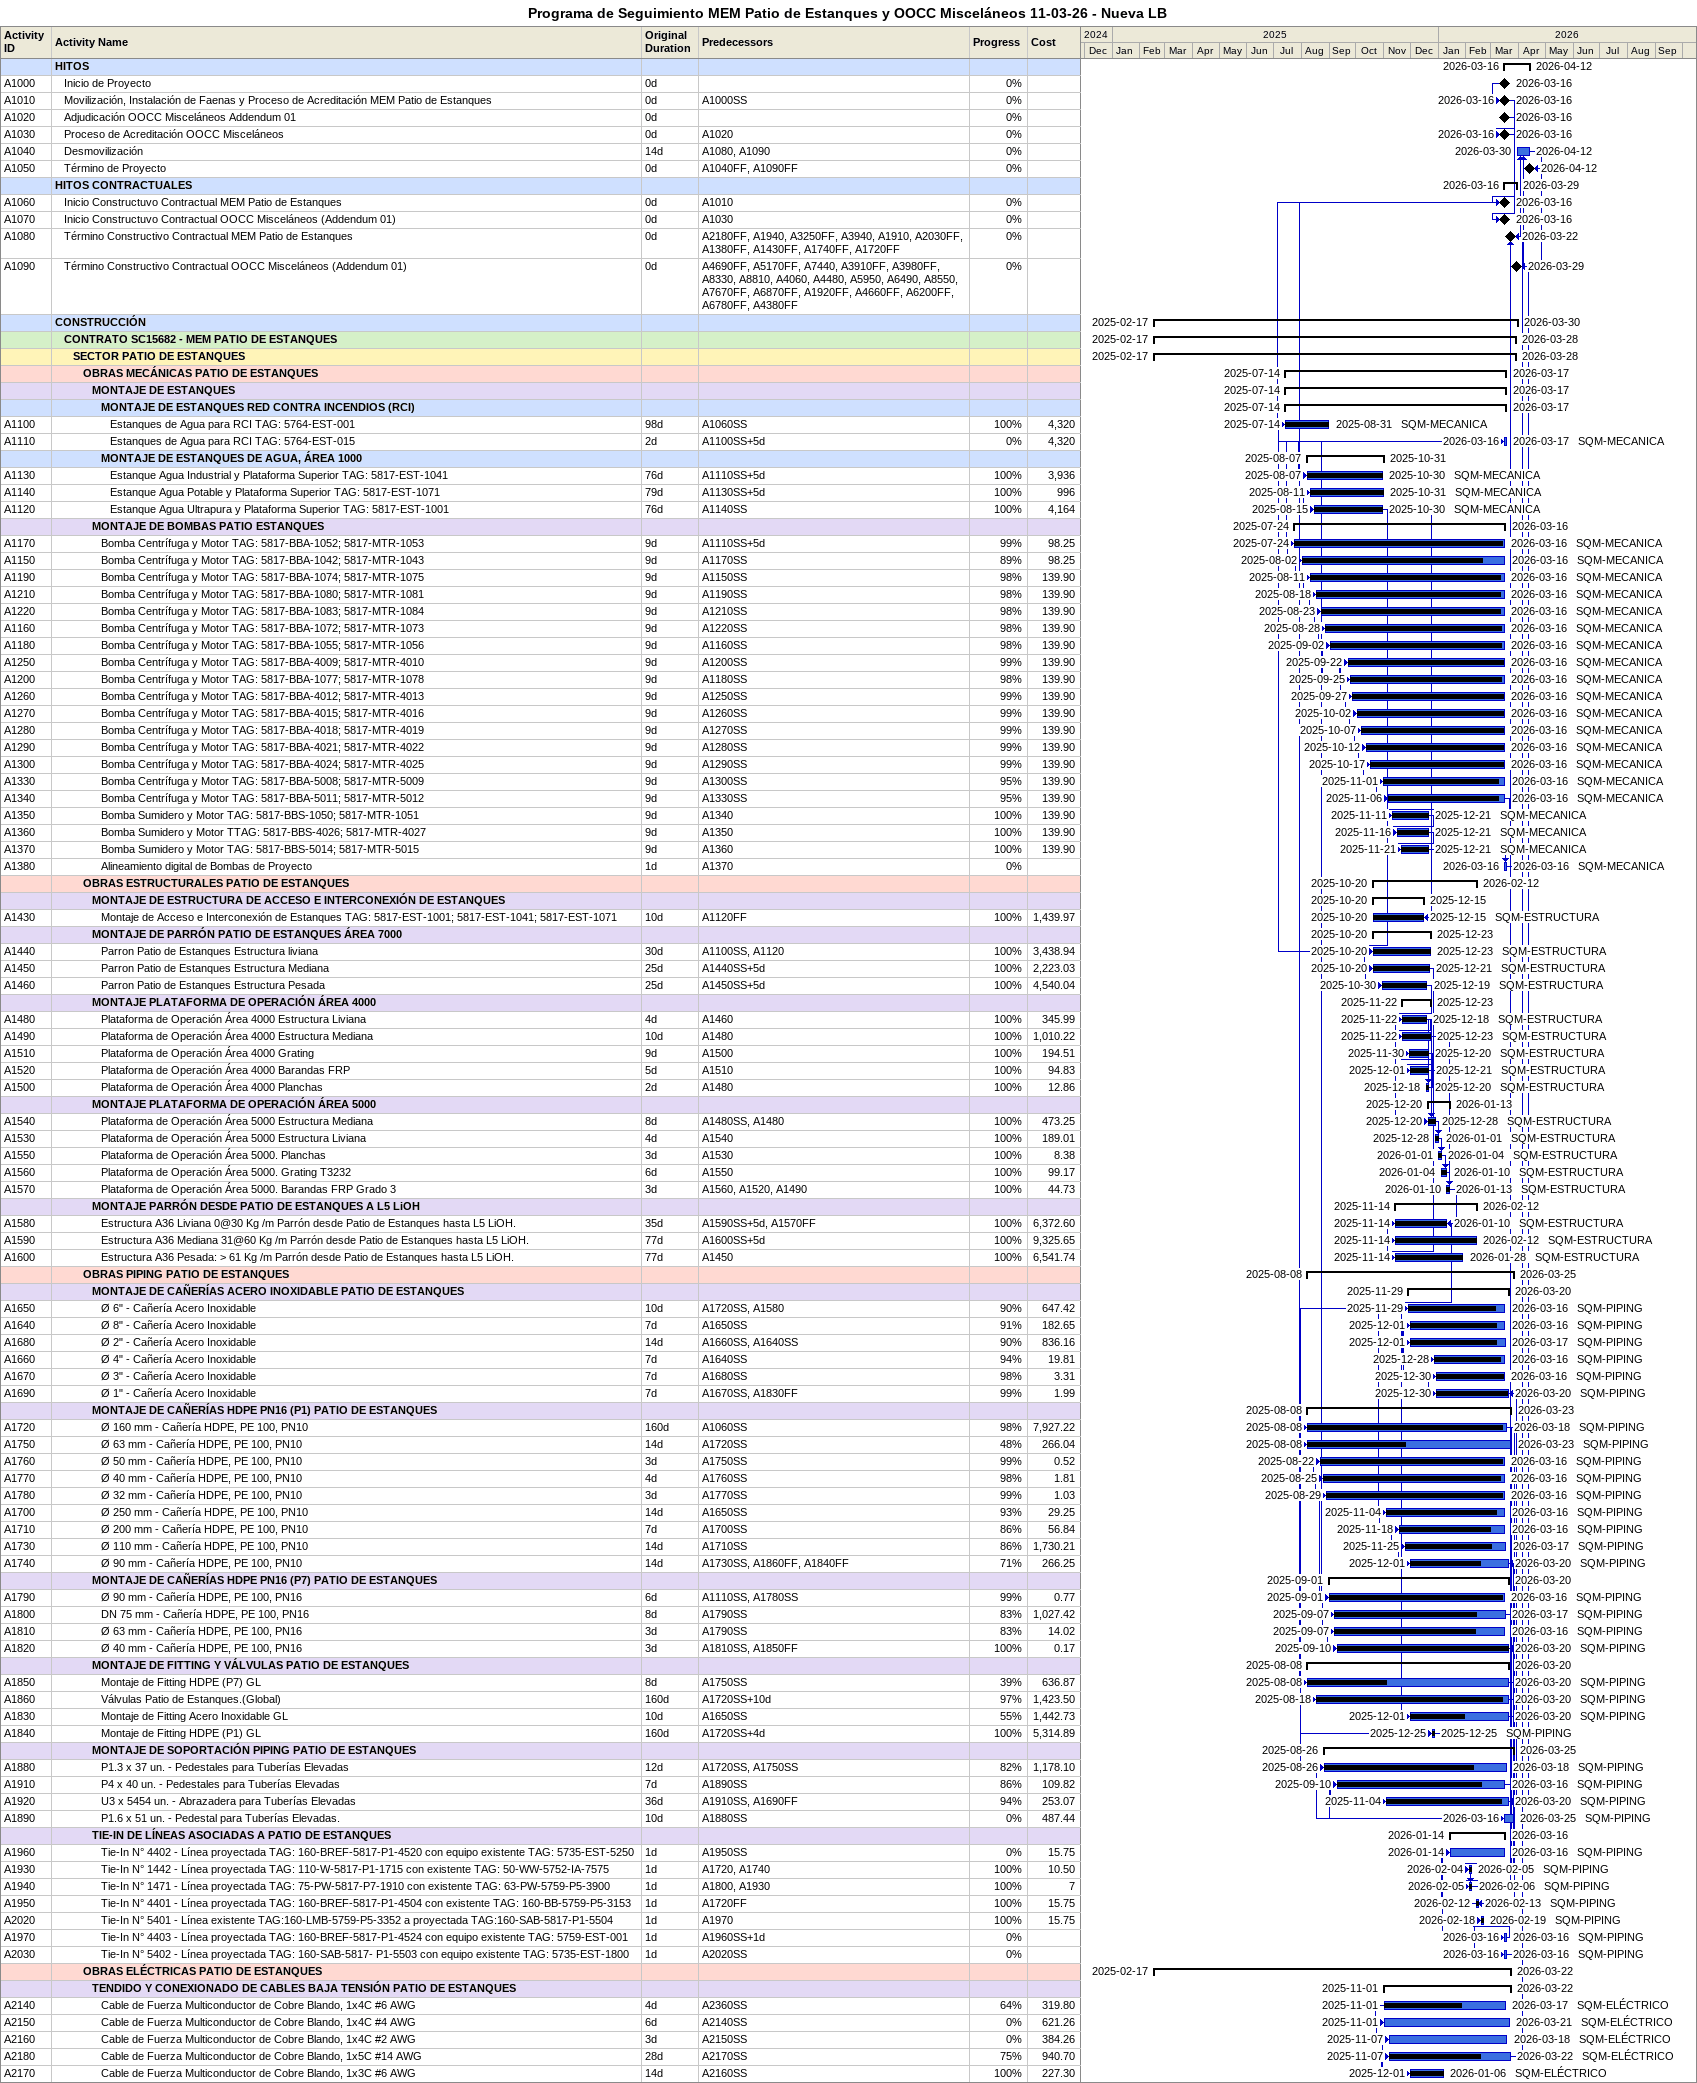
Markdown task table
Programa de Seguimiento MEM Patio de Estanques y OOCC Misceláneos 11-03-26 - Nueva LB

| ID | Level | Task | Original duration | Start | Finish | Predecessors | Resources | % complete | Cost |
|---|---|---|---|---|---|---|---|---|---|
|  | 1 | **HITOS** |  | 2026-03-16 | 2026-04-12 |  |  |  |  |
| A1000 | 2 | Inicio de Proyecto | 0d | 2026-03-16 | 2026-03-16 |  |  | 0 |  |
| A1010 | 2 | Movilización, Instalación de Faenas y Proceso de Acreditación MEM Patio de Estanques | 0d | 2026-03-16 | 2026-03-16 | A1000SS |  | 0 |  |
| A1020 | 2 | Adjudicación OOCC Misceláneos Addendum 01 | 0d | 2026-03-16 | 2026-03-16 |  |  | 0 |  |
| A1030 | 2 | Proceso de Acreditación OOCC Misceláneos | 0d | 2026-03-16 | 2026-03-16 | A1020 |  | 0 |  |
| A1040 | 2 | Desmovilización | 14d | 2026-03-30 | 2026-04-12 | A1080, A1090 |  | 0 |  |
| A1050 | 2 | Término de Proyecto | 0d | 2026-04-12 | 2026-04-12 | A1040FF, A1090FF |  | 0 |  |
|  | 1 | **HITOS CONTRACTUALES** |  | 2026-03-16 | 2026-03-29 |  |  |  |  |
| A1060 | 2 | Inicio Constructuvo Contractual MEM Patio de Estanques | 0d | 2026-03-16 | 2026-03-16 | A1010 |  | 0 |  |
| A1070 | 2 | Inicio Constructuvo Contractual OOCC Misceláneos (Addendum 01) | 0d | 2026-03-16 | 2026-03-16 | A1030 |  | 0 |  |
| A1080 | 2 | Término Constructivo Contractual MEM Patio de Estanques | 0d | 2026-03-22 | 2026-03-22 | A2180FF, A1940, A3250FF, A3940, A1910, A2030FF, A1380FF, A1430FF, A1740FF, A1720FF |  | 0 |  |
| A1090 | 2 | Término Constructivo Contractual OOCC Misceláneos (Addendum 01) | 0d | 2026-03-29 | 2026-03-29 | A4690FF, A5170FF, A7440, A3910FF, A3980FF, A8330, A8810, A4060, A4480, A5950, A6490, A8550, A7670FF, A6870FF, A1920FF, A4660FF, A6200FF, A6780FF, A4380FF |  | 0 |  |
|  | 1 | **CONSTRUCCIÓN** |  | 2025-02-17 | 2026-03-30 |  |  |  |  |
|  | 2 | **CONTRATO SC15682 - MEM PATIO DE ESTANQUES** |  | 2025-02-17 | 2026-03-28 |  |  |  |  |
|  | 3 | **SECTOR PATIO DE ESTANQUES** |  | 2025-02-17 | 2026-03-28 |  |  |  |  |
|  | 4 | **OBRAS MECÁNICAS PATIO DE ESTANQUES** |  | 2025-07-14 | 2026-03-17 |  |  |  |  |
|  | 5 | **MONTAJE DE ESTANQUES** |  | 2025-07-14 | 2026-03-17 |  |  |  |  |
|  | 6 | **MONTAJE DE ESTANQUES RED CONTRA INCENDIOS (RCI)** |  | 2025-07-14 | 2026-03-17 |  |  |  |  |
| A1100 | 7 | Estanques de Agua para RCI TAG: 5764-EST-001 | 98d | 2025-07-14 | 2025-08-31 | A1060SS | SQM-MECANICA | 100 | 4320 |
| A1110 | 7 | Estanques de Agua para RCI TAG: 5764-EST-015 | 2d | 2026-03-16 | 2026-03-17 | A1100SS+5d | SQM-MECANICA | 0 | 4320 |
|  | 6 | **MONTAJE DE ESTANQUES DE AGUA, ÁREA 1000** |  | 2025-08-07 | 2025-10-31 |  |  |  |  |
| A1130 | 7 | Estanque Agua Industrial y Plataforma Superior TAG: 5817-EST-1041 | 76d | 2025-08-07 | 2025-10-30 | A1110SS+5d | SQM-MECANICA | 100 | 3936 |
| A1140 | 7 | Estanque Agua Potable y Plataforma Superior TAG: 5817-EST-1071 | 79d | 2025-08-11 | 2025-10-31 | A1130SS+5d | SQM-MECANICA | 100 | 996 |
| A1120 | 7 | Estanque Agua Ultrapura y Plataforma Superior TAG: 5817-EST-1001 | 76d | 2025-08-15 | 2025-10-30 | A1140SS | SQM-MECANICA | 100 | 4164 |
|  | 5 | **MONTAJE DE BOMBAS PATIO ESTANQUES** |  | 2025-07-24 | 2026-03-16 |  |  |  |  |
| A1170 | 6 | Bomba Centrífuga y Motor TAG: 5817-BBA-1052; 5817-MTR-1053 | 9d | 2025-07-24 | 2026-03-16 | A1110SS+5d | SQM-MECANICA | 99 | 98.25 |
| A1150 | 6 | Bomba Centrífuga y Motor TAG: 5817-BBA-1042; 5817-MTR-1043 | 9d | 2025-08-02 | 2026-03-16 | A1170SS | SQM-MECANICA | 89 | 98.25 |
| A1190 | 6 | Bomba Centrífuga y Motor TAG: 5817-BBA-1074; 5817-MTR-1075 | 9d | 2025-08-11 | 2026-03-16 | A1150SS | SQM-MECANICA | 98 | 139.90 |
| A1210 | 6 | Bomba Centrífuga y Motor TAG: 5817-BBA-1080; 5817-MTR-1081 | 9d | 2025-08-18 | 2026-03-16 | A1190SS | SQM-MECANICA | 98 | 139.90 |
| A1220 | 6 | Bomba Centrífuga y Motor TAG: 5817-BBA-1083; 5817-MTR-1084 | 9d | 2025-08-23 | 2026-03-16 | A1210SS | SQM-MECANICA | 98 | 139.90 |
| A1160 | 6 | Bomba Centrífuga y Motor TAG: 5817-BBA-1072; 5817-MTR-1073 | 9d | 2025-08-28 | 2026-03-16 | A1220SS | SQM-MECANICA | 98 | 139.90 |
| A1180 | 6 | Bomba Centrífuga y Motor TAG: 5817-BBA-1055; 5817-MTR-1056 | 9d | 2025-09-02 | 2026-03-16 | A1160SS | SQM-MECANICA | 98 | 139.90 |
| A1250 | 6 | Bomba Centrífuga y Motor TAG: 5817-BBA-4009; 5817-MTR-4010 | 9d | 2025-09-22 | 2026-03-16 | A1200SS | SQM-MECANICA | 99 | 139.90 |
| A1200 | 6 | Bomba Centrífuga y Motor TAG: 5817-BBA-1077; 5817-MTR-1078 | 9d | 2025-09-25 | 2026-03-16 | A1180SS | SQM-MECANICA | 98 | 139.90 |
| A1260 | 6 | Bomba Centrífuga y Motor TAG: 5817-BBA-4012; 5817-MTR-4013 | 9d | 2025-09-27 | 2026-03-16 | A1250SS | SQM-MECANICA | 99 | 139.90 |
| A1270 | 6 | Bomba Centrífuga y Motor TAG: 5817-BBA-4015; 5817-MTR-4016 | 9d | 2025-10-02 | 2026-03-16 | A1260SS | SQM-MECANICA | 99 | 139.90 |
| A1280 | 6 | Bomba Centrífuga y Motor TAG: 5817-BBA-4018; 5817-MTR-4019 | 9d | 2025-10-07 | 2026-03-16 | A1270SS | SQM-MECANICA | 99 | 139.90 |
| A1290 | 6 | Bomba Centrífuga y Motor TAG: 5817-BBA-4021; 5817-MTR-4022 | 9d | 2025-10-12 | 2026-03-16 | A1280SS | SQM-MECANICA | 99 | 139.90 |
| A1300 | 6 | Bomba Centrífuga y Motor TAG: 5817-BBA-4024; 5817-MTR-4025 | 9d | 2025-10-17 | 2026-03-16 | A1290SS | SQM-MECANICA | 99 | 139.90 |
| A1330 | 6 | Bomba Centrífuga y Motor TAG: 5817-BBA-5008; 5817-MTR-5009 | 9d | 2025-11-01 | 2026-03-16 | A1300SS | SQM-MECANICA | 95 | 139.90 |
| A1340 | 6 | Bomba Centrífuga y Motor TAG: 5817-BBA-5011; 5817-MTR-5012 | 9d | 2025-11-06 | 2026-03-16 | A1330SS | SQM-MECANICA | 95 | 139.90 |
| A1350 | 6 | Bomba Sumidero y Motor TAG: 5817-BBS-1050; 5817-MTR-1051 | 9d | 2025-11-11 | 2025-12-21 | A1340 | SQM-MECANICA | 100 | 139.90 |
| A1360 | 6 | Bomba Sumidero y Motor TTAG: 5817-BBS-4026; 5817-MTR-4027 | 9d | 2025-11-16 | 2025-12-21 | A1350 | SQM-MECANICA | 100 | 139.90 |
| A1370 | 6 | Bomba Sumidero y Motor TAG: 5817-BBS-5014; 5817-MTR-5015 | 9d | 2025-11-21 | 2025-12-21 | A1360 | SQM-MECANICA | 100 | 139.90 |
| A1380 | 6 | Alineamiento digital de Bombas de Proyecto | 1d | 2026-03-16 | 2026-03-16 | A1370 | SQM-MECANICA | 0 |  |
|  | 4 | **OBRAS ESTRUCTURALES PATIO DE ESTANQUES** |  | 2025-10-20 | 2026-02-12 |  |  |  |  |
|  | 5 | **MONTAJE DE ESTRUCTURA DE ACCESO E INTERCONEXIÓN DE ESTANQUES** |  | 2025-10-20 | 2025-12-15 |  |  |  |  |
| A1430 | 6 | Montaje de Acceso e Interconexión de Estanques TAG: 5817-EST-1001; 5817-EST-1041; 5817-EST-1071 | 10d | 2025-10-20 | 2025-12-15 | A1120FF | SQM-ESTRUCTURA | 100 | 1439.97 |
|  | 5 | **MONTAJE DE PARRÓN PATIO DE ESTANQUES ÁREA 7000** |  | 2025-10-20 | 2025-12-23 |  |  |  |  |
| A1440 | 6 | Parron Patio de Estanques Estructura liviana | 30d | 2025-10-20 | 2025-12-23 | A1100SS, A1120 | SQM-ESTRUCTURA | 100 | 3438.94 |
| A1450 | 6 | Parron Patio de Estanques Estructura Mediana | 25d | 2025-10-20 | 2025-12-21 | A1440SS+5d | SQM-ESTRUCTURA | 100 | 2223.03 |
| A1460 | 6 | Parron Patio de Estanques Estructura Pesada | 25d | 2025-10-30 | 2025-12-19 | A1450SS+5d | SQM-ESTRUCTURA | 100 | 4540.04 |
|  | 5 | **MONTAJE PLATAFORMA DE OPERACIÓN ÁREA 4000** |  | 2025-11-22 | 2025-12-23 |  |  |  |  |
| A1480 | 6 | Plataforma de Operación Área 4000 Estructura Liviana | 4d | 2025-11-22 | 2025-12-18 | A1460 | SQM-ESTRUCTURA | 100 | 345.99 |
| A1490 | 6 | Plataforma de Operación Área 4000 Estructura Mediana | 10d | 2025-11-22 | 2025-12-23 | A1480 | SQM-ESTRUCTURA | 100 | 1010.22 |
| A1510 | 6 | Plataforma de Operación Área 4000 Grating | 9d | 2025-11-30 | 2025-12-20 | A1500 | SQM-ESTRUCTURA | 100 | 194.51 |
| A1520 | 6 | Plataforma de Operación Área 4000 Barandas FRP | 5d | 2025-12-01 | 2025-12-21 | A1510 | SQM-ESTRUCTURA | 100 | 94.83 |
| A1500 | 6 | Plataforma de Operación Área 4000 Planchas | 2d | 2025-12-18 | 2025-12-20 | A1480 | SQM-ESTRUCTURA | 100 | 12.86 |
|  | 5 | **MONTAJE PLATAFORMA DE OPERACIÓN ÁREA 5000** |  | 2025-12-20 | 2026-01-13 |  |  |  |  |
| A1540 | 6 | Plataforma de Operación Área 5000 Estructura Mediana | 8d | 2025-12-20 | 2025-12-28 | A1480SS, A1480 | SQM-ESTRUCTURA | 100 | 473.25 |
| A1530 | 6 | Plataforma de Operación Área 5000 Estructura Liviana | 4d | 2025-12-28 | 2026-01-01 | A1540 | SQM-ESTRUCTURA | 100 | 189.01 |
| A1550 | 6 | Plataforma de Operación Área 5000. Planchas | 3d | 2026-01-01 | 2026-01-04 | A1530 | SQM-ESTRUCTURA | 100 | 8.38 |
| A1560 | 6 | Plataforma de Operación Área 5000. Grating T3232 | 6d | 2026-01-04 | 2026-01-10 | A1550 | SQM-ESTRUCTURA | 100 | 99.17 |
| A1570 | 6 | Plataforma de Operación Área 5000. Barandas FRP Grado 3 | 3d | 2026-01-10 | 2026-01-13 | A1560, A1520, A1490 | SQM-ESTRUCTURA | 100 | 44.73 |
|  | 5 | **MONTAJE PARRÓN DESDE PATIO DE ESTANQUES A L5 LiOH** |  | 2025-11-14 | 2026-02-12 |  |  |  |  |
| A1580 | 6 | Estructura A36 Liviana 0@30 Kg /m Parrón desde Patio de Estanques hasta L5 LiOH. | 35d | 2025-11-14 | 2026-01-10 | A1590SS+5d, A1570FF | SQM-ESTRUCTURA | 100 | 6372.60 |
| A1590 | 6 | Estructura A36 Mediana 31@60 Kg /m Parrón desde Patio de Estanques hasta L5 LiOH. | 77d | 2025-11-14 | 2026-02-12 | A1600SS+5d | SQM-ESTRUCTURA | 100 | 9325.65 |
| A1600 | 6 | Estructura A36 Pesada: > 61 Kg /m Parrón desde Patio de Estanques hasta L5 LiOH. | 77d | 2025-11-14 | 2026-01-28 | A1450 | SQM-ESTRUCTURA | 100 | 6541.74 |
|  | 4 | **OBRAS PIPING PATIO DE ESTANQUES** |  | 2025-08-08 | 2026-03-25 |  |  |  |  |
|  | 5 | **MONTAJE DE CAÑERÍAS ACERO INOXIDABLE PATIO DE ESTANQUES** |  | 2025-11-29 | 2026-03-20 |  |  |  |  |
| A1650 | 6 | Ø 6" - Cañería Acero Inoxidable | 10d | 2025-11-29 | 2026-03-16 | A1720SS, A1580 | SQM-PIPING | 90 | 647.42 |
| A1640 | 6 | Ø 8" - Cañería Acero Inoxidable | 7d | 2025-12-01 | 2026-03-16 | A1650SS | SQM-PIPING | 91 | 182.65 |
| A1680 | 6 | Ø 2" - Cañería Acero Inoxidable | 14d | 2025-12-01 | 2026-03-17 | A1660SS, A1640SS | SQM-PIPING | 90 | 836.16 |
| A1660 | 6 | Ø 4" - Cañería Acero Inoxidable | 7d | 2025-12-28 | 2026-03-16 | A1640SS | SQM-PIPING | 94 | 19.81 |
| A1670 | 6 | Ø 3" - Cañería Acero Inoxidable | 7d | 2025-12-30 | 2026-03-16 | A1680SS | SQM-PIPING | 98 | 3.31 |
| A1690 | 6 | Ø 1" - Cañería Acero Inoxidable | 7d | 2025-12-30 | 2026-03-20 | A1670SS, A1830FF | SQM-PIPING | 99 | 1.99 |
|  | 5 | **MONTAJE DE CAÑERÍAS HDPE PN16 (P1) PATIO DE ESTANQUES** |  | 2025-08-08 | 2026-03-23 |  |  |  |  |
| A1720 | 6 | Ø 160 mm - Cañería HDPE, PE 100, PN10 | 160d | 2025-08-08 | 2026-03-18 | A1060SS | SQM-PIPING | 98 | 7927.22 |
| A1750 | 6 | Ø 63 mm - Cañería HDPE, PE 100, PN10 | 14d | 2025-08-08 | 2026-03-23 | A1720SS | SQM-PIPING | 48 | 266.04 |
| A1760 | 6 | Ø 50 mm - Cañería HDPE, PE 100, PN10 | 3d | 2025-08-22 | 2026-03-16 | A1750SS | SQM-PIPING | 99 | 0.52 |
| A1770 | 6 | Ø 40 mm - Cañería HDPE, PE 100, PN10 | 4d | 2025-08-25 | 2026-03-16 | A1760SS | SQM-PIPING | 98 | 1.81 |
| A1780 | 6 | Ø 32 mm - Cañería HDPE, PE 100, PN10 | 3d | 2025-08-29 | 2026-03-16 | A1770SS | SQM-PIPING | 99 | 1.03 |
| A1700 | 6 | Ø 250 mm - Cañería HDPE, PE 100, PN10 | 14d | 2025-11-04 | 2026-03-16 | A1650SS | SQM-PIPING | 93 | 29.25 |
| A1710 | 6 | Ø 200 mm - Cañería HDPE, PE 100, PN10 | 7d | 2025-11-18 | 2026-03-16 | A1700SS | SQM-PIPING | 86 | 56.84 |
| A1730 | 6 | Ø 110 mm - Cañería HDPE, PE 100, PN10 | 14d | 2025-11-25 | 2026-03-17 | A1710SS | SQM-PIPING | 86 | 1730.21 |
| A1740 | 6 | Ø 90 mm - Cañería HDPE, PE 100, PN10 | 14d | 2025-12-01 | 2026-03-20 | A1730SS, A1860FF, A1840FF | SQM-PIPING | 71 | 266.25 |
|  | 5 | **MONTAJE DE CAÑERÍAS HDPE PN16 (P7) PATIO DE ESTANQUES** |  | 2025-09-01 | 2026-03-20 |  |  |  |  |
| A1790 | 6 | Ø 90 mm - Cañería HDPE, PE 100, PN16 | 6d | 2025-09-01 | 2026-03-16 | A1110SS, A1780SS | SQM-PIPING | 99 | 0.77 |
| A1800 | 6 | DN 75 mm - Cañería HDPE, PE 100, PN16 | 8d | 2025-09-07 | 2026-03-17 | A1790SS | SQM-PIPING | 83 | 1027.42 |
| A1810 | 6 | Ø 63 mm - Cañería HDPE, PE 100, PN16 | 3d | 2025-09-07 | 2026-03-16 | A1790SS | SQM-PIPING | 83 | 14.02 |
| A1820 | 6 | Ø 40 mm - Cañería HDPE, PE 100, PN16 | 3d | 2025-09-10 | 2026-03-20 | A1810SS, A1850FF | SQM-PIPING | 100 | 0.17 |
|  | 5 | **MONTAJE DE FITTING Y VÁLVULAS PATIO DE ESTANQUES** |  | 2025-08-08 | 2026-03-20 |  |  |  |  |
| A1850 | 6 | Montaje de Fitting HDPE (P7) GL | 8d | 2025-08-08 | 2026-03-20 | A1750SS | SQM-PIPING | 39 | 636.87 |
| A1860 | 6 | Válvulas Patio de Estanques.(Global) | 160d | 2025-08-18 | 2026-03-20 | A1720SS+10d | SQM-PIPING | 97 | 1423.50 |
| A1830 | 6 | Montaje de Fitting Acero Inoxidable GL | 10d | 2025-12-01 | 2026-03-20 | A1650SS | SQM-PIPING | 55 | 1442.73 |
| A1840 | 6 | Montaje de Fitting HDPE (P1) GL | 160d | 2025-12-25 | 2025-12-25 | A1720SS+4d | SQM-PIPING | 100 | 5314.89 |
|  | 5 | **MONTAJE DE SOPORTACIÓN PIPING PATIO DE ESTANQUES** |  | 2025-08-26 | 2026-03-25 |  |  |  |  |
| A1880 | 6 | P1.3 x 37 un. - Pedestales para Tuberías Elevadas | 12d | 2025-08-26 | 2026-03-18 | A1720SS, A1750SS | SQM-PIPING | 82 | 1178.10 |
| A1910 | 6 | P4 x 40 un. - Pedestales para Tuberías Elevadas | 7d | 2025-09-10 | 2026-03-16 | A1890SS | SQM-PIPING | 86 | 109.82 |
| A1920 | 6 | U3 x 5454 un. - Abrazadera para Tuberías Elevadas | 36d | 2025-11-04 | 2026-03-20 | A1910SS, A1690FF | SQM-PIPING | 94 | 253.07 |
| A1890 | 6 | P1.6 x 51 un. - Pedestal para Tuberías Elevadas. | 10d | 2026-03-16 | 2026-03-25 | A1880SS | SQM-PIPING | 0 | 487.44 |
|  | 5 | **TIE-IN DE LÍNEAS ASOCIADAS A PATIO DE ESTANQUES** |  | 2026-01-14 | 2026-03-16 |  |  |  |  |
| A1960 | 6 | Tie-In N° 4402 - Línea proyectada TAG: 160-BREF-5817-P1-4520 con equipo existente TAG: 5735-EST-5250 | 1d | 2026-01-14 | 2026-03-16 | A1950SS | SQM-PIPING | 0 | 15.75 |
| A1930 | 6 | Tie-In N° 1442 - Línea proyectada TAG: 110-W-5817-P1-1715 con existente TAG: 50-WW-5752-IA-7575 | 1d | 2026-02-04 | 2026-02-05 | A1720, A1740 | SQM-PIPING | 100 | 10.50 |
| A1940 | 6 | Tie-In N° 1471 - Línea proyectada TAG: 75-PW-5817-P7-1910 con existente TAG: 63-PW-5759-P5-3900 | 1d | 2026-02-05 | 2026-02-06 | A1800, A1930 | SQM-PIPING | 100 | 7 |
| A1950 | 6 | Tie-In N° 4401 - Línea proyectada TAG: 160-BREF-5817-P1-4504 con existente TAG: 160-BB-5759-P5-3153 | 1d | 2026-02-12 | 2026-02-13 | A1720FF | SQM-PIPING | 100 | 15.75 |
| A2020 | 6 | Tie-In N° 5401 - Línea existente TAG:160-LMB-5759-P5-3352 a proyectada TAG:160-SAB-5817-P1-5504 | 1d | 2026-02-18 | 2026-02-19 | A1970 | SQM-PIPING | 100 | 15.75 |
| A1970 | 6 | Tie-In N° 4403 - Línea proyectada TAG: 160-BREF-5817-P1-4524 con equipo existente TAG: 5759-EST-001 | 1d | 2026-03-16 | 2026-03-16 | A1960SS+1d | SQM-PIPING | 0 |  |
| A2030 | 6 | Tie-In N° 5402 - Línea proyectada TAG: 160-SAB-5817- P1-5503 con equipo existente TAG: 5735-EST-1800 | 1d | 2026-03-16 | 2026-03-16 | A2020SS | SQM-PIPING | 0 |  |
|  | 4 | **OBRAS ELÉCTRICAS PATIO DE ESTANQUES** |  | 2025-02-17 | 2026-03-22 |  |  |  |  |
|  | 5 | **TENDIDO Y CONEXIONADO DE CABLES BAJA TENSIÓN PATIO DE ESTANQUES** |  | 2025-11-01 | 2026-03-22 |  |  |  |  |
| A2140 | 6 | Cable de Fuerza Multiconductor de Cobre Blando, 1x4C #6 AWG | 4d | 2025-11-01 | 2026-03-17 | A2360SS | SQM-ELÉCTRICO | 64 | 319.80 |
| A2150 | 6 | Cable de Fuerza Multiconductor de Cobre Blando, 1x4C #4 AWG | 6d | 2025-11-01 | 2026-03-21 | A2140SS | SQM-ELÉCTRICO | 0 | 621.26 |
| A2160 | 6 | Cable de Fuerza Multiconductor de Cobre Blando, 1x4C #2 AWG | 3d | 2025-11-07 | 2026-03-18 | A2150SS | SQM-ELÉCTRICO | 0 | 384.26 |
| A2180 | 6 | Cable de Fuerza Multiconductor de Cobre Blando, 1x5C #14 AWG | 28d | 2025-11-07 | 2026-03-22 | A2170SS | SQM-ELÉCTRICO | 75 | 940.70 |
| A2170 | 6 | Cable de Fuerza Multiconductor de Cobre Blando, 1x3C #6 AWG | 14d | 2025-12-01 | 2026-01-06 | A2160SS | SQM-ELÉCTRICO | 100 | 227.30 |
